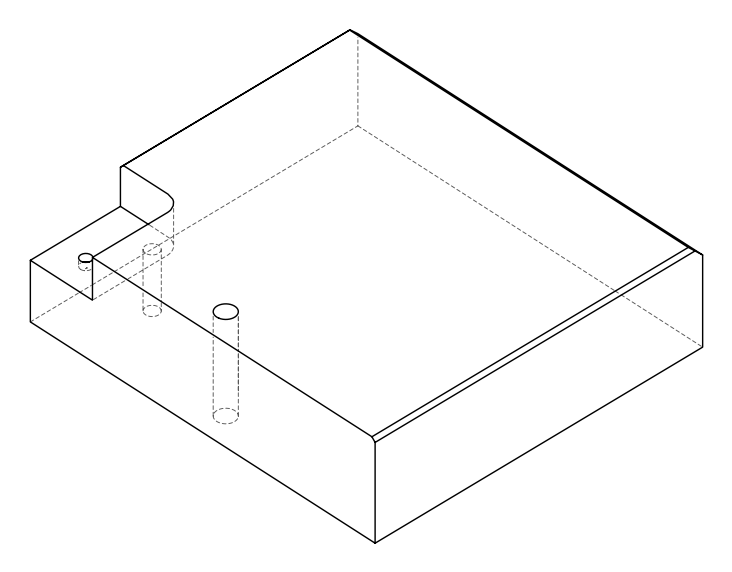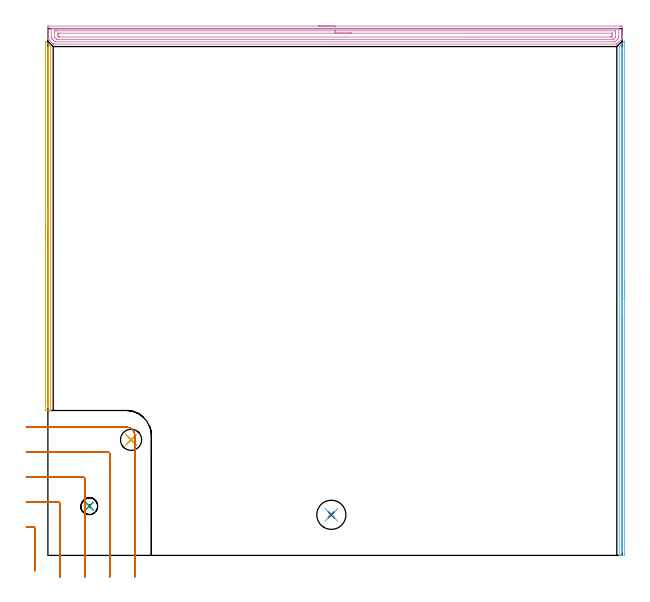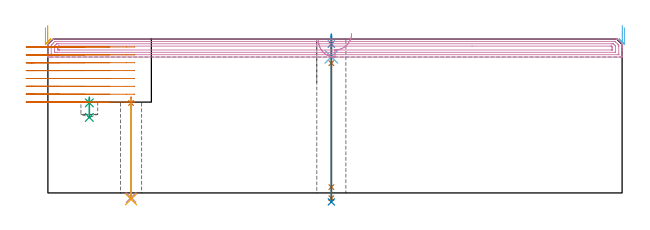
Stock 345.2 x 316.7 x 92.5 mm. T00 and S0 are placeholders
(PLAN: 13 operations, 8 tool changes, 30.1 min)
(1 SPOT_DRILL | STEP1HOLE | NXT0321_9005460120000 | 0.04 min | 4182 mm3)
(2 SPOT_DRILL_1 | STEP1HOLE_1 | NXT0321_9005460120000 | 0.05 min | 183 mm3)
(3 SPOT_DRILL_2 | STEP1POCKET | NXT0321_9005460120000 | 0.04 min | 4169 mm3)
(4 DRILL_THROUGH_HOLE_INTO_CENTER | STEP1HOLE | NXT0301_042 | 0.25 min | 2159 mm3)
(5 DRILL_TO_ENLARGE_THROUGH_HOLE | STEP1HOLE | NXT0301_098 | 0.25 min | 5352 mm3)
(6 DRILL_BLIND_HOLE_INTO_CENTER | STEP1HOLE_1 | NXT0301_042 | 0.05 min | 300 mm3)
(7 GUN_DRILL_THROUGH_HOLE | STEP1HOLE_1 | UGT0307_003 | 0.47 min | 3160 mm3)
(8 SPADE_DRILL_TO_ENLARGE_THROUGH_HOLE | STEP1HOLE_1 | UGT0306_008 | 0.4 min | 18577 mm3)
(9 DRILL_BLIND_HOLE_INTO_CENTER_1 | STEP1POCKET | NXT0301_072 | 0.05 min | 693 mm3)
(10 AREA_MILL | FG_CHAMFER_SURFACE | UGT0205_001 | 11.26 min | 20141 mm3)
(11 AREA_MILL_1 | FG_CHAMFER_SURFACE_1 | UGT0205_001 | 3.67 min | 1139 mm3)
(12 AREA_MILL_2 | FG_CHAMFER_SURFACE_2 | UGT0205_001 | 5.06 min | 1572 mm3)
(13 MILL_CORNER_NOTCH_RECTANGULAR | CORNER_NOTCH_RECTANGULAR | UGT0201_094 | Follow Part, ap 5, ae 75% | 8.51 min | 194478 mm3)
(TOOL NXT0321_9005460120000 | NC Spot Drill, 142deg, 12mm, Carbide, Uncoated | D12 PA142 FL30 Z2)
(TOOL NXT0301_042 | Carbide Drill 7.1mm [860.1-0710-057A1-MM 2214] | D7.1 PA140 FL85 Z2)
(TOOL NXT0301_098 | Carbide Drill 12.7mm [860.1-1270-038A1-MM 2214] | D12.7 PA140 FL60 Z2)
(TOOL UGT0307_003 | Gun Drill 7 mm | D7 PA130 FL24 Z1)
(TOOL UGT0306_008 | Spade Drill 17.5mm | D17.5 PA132 FL10 Z2)
(TOOL NXT0301_072 | Carbide Drill 10.1mm [860.1-1010-051A1-MM 2214] | D10.1 PA140 FL71 Z2)
(TOOL UGT0205_001 | Chamfer Mill 20 x 3 x 45 deg. | D20 FL50 Z2)
(TOOL UGT0201_094 | End mill 20 mm | D20 FL38 Z4)
(OP 1 SPOT_DRILL)
G17 G21 G94 G90
T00 M6
G54
G17 G0 G90 X50. Y69.5 S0 M3
G43 Z102.5 H0
G94 G81 G98 Z54.053 F250. R57.6
G80
M5
M2
(OP 2 SPOT_DRILL_1)
G17 G21 G94 G90
T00 M6
G54
G17 G0 G90 X170.4 Y24.4 S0 M3
G43 Z102.5 H0
G94 G81 G98 Z89.5 F250. R95.5
G80
M5
M2
(OP 3 SPOT_DRILL_2)
G17 G21 G94 G90
T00 M6
G54
G17 G0 G90 X24.9 Y29.6 S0 M3
G43 Z102.5 H0
G94 G81 G98 Z54.165 F250. R57.6
G80
M5
M2
(OP 4 DRILL_THROUGH_HOLE_INTO_CENTER)
G17 G21 G94 G90
T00 M6
G54
G17 G0 G90 X50. Y69.5 S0 M3
G43 Z102.5 H1
G94 G73 G98 Z-2.792 F250. Q6.377 R56.6
G80
M5
M2
(OP 5 DRILL_TO_ENLARGE_THROUGH_HOLE)
G17 G21 G94 G90
T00 M6
G54
G17 G0 G90 X50. Y69.5 S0 M3
G43 Z102.5 H1
G94 G73 G98 Z-3.811 F250. Q11.682 R56.6
G80
M5
M2
(OP 6 DRILL_BLIND_HOLE_INTO_CENTER)
G17 G21 G94 G90
T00 M6
G54
G17 G0 G90 X170.4 Y24.4 S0 M3
G43 Z102.5 H1
G94 G81 G98 Z81.85 F250. R94.5
G80
M5
M2
(OP 7 GUN_DRILL_THROUGH_HOLE)
G17 G21 G94 G90
T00 M6
G54
G17 G0 G90 X170.4 Y24.4 M8
G43 Z102.5 H0
Z92.364
S716 M3
G94 G1 Z77.992 F125. M26
G4 X.084
Z3.5 F250.
G4 X.084
Z-3.132 F125.
G4 X.084
M5
M9
G0 Z92.364
Z102.5
M2
(OP 8 SPADE_DRILL_TO_ENLARGE_THROUGH_HOLE)
G17 G21 G94 G90
T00 M6
G54
G17 G0 G90 X170.4 Y24.4 S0 M3
G43 Z102.5 H0
G94 G73 G98 Z-5.396 F250. Q16.316 R94.5
G80
M5
M2
(OP 9 DRILL_BLIND_HOLE_INTO_CENTER_1)
G17 G21 G94 G90
T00 M6
G54
G17 G0 G90 X24.9 Y29.6 S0 M3
G43 Z102.5 H1
G94 G81 G98 Z45.4 F250. R56.6
G80
M5
M2
(OP 10 AREA_MILL)
G17 G21 G94 G90
T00 M6
G54
G17 G0 G90 X162.6 Y318.2 S1061 M3
G43 Z102.5 H0
Z91.7
G94 G1 X162.638 Z90.828 F250.
X162.752 Z89.964
X162.941 Z89.112
X163.203 Z88.28
X163.537 Z87.474
X163.94 Z86.7
X164.408 Z85.964
X164.94 Z85.272
X165.529 Z84.629
X166.172 Z84.04
X166.864 Z83.508
X167.6 Z83.04
X168.374 Z82.637
X169.18 Z82.303
X170.012 Z82.041
X170.864 Z81.852
X171.728 Z81.738
X172.6 Z81.7
X344.054
X344.581 Y318.198 Z81.702
X345.103 Y318.194 Z81.704
X345.192 Y318.192 Z81.706
X345.2 Y317.676 Z82.221
Y314.13 Z85.765
Y312.698 Z87.198
Y312.357 Z87.539
Y311.673 Z88.226
Y311.266 Z88.633
X345.19 Y310.599 Z89.3
X345.177 Y310.583 Z89.316
X345.028 Y310.428 Z89.471
X342.118 Y307.517 Z92.381
X342.026 Y307.428 Z92.467
X341.995 Y307.404 Z92.489
X341.901 Y307.4 Z92.5
X3.299
X3.205 Y307.405 Z92.49
X3.159 Y307.443 Z92.454
X2.983 Y307.617 Z92.283
X2.928 Y307.672 Z92.228
X0.172 Y310.428 Z89.471
X0.023 Y310.583 Z89.316
X0.01 Y310.598 Z89.301
X0. Y311.266 Z88.633
Y312.698 Z87.198
Y315.631 Z84.266
Y317.404 Z82.493
X0.003 Y317.676 Z82.221
X0.008 Y318.192 Z81.706
X0.097 Y318.194 Z81.704
X0.619 Y318.2 Z81.7
X172.6
Y316.786 Z83.114
X342.794
X343.017 Y316.784 Z83.116
X343.127 Y316.782 Z83.118
X343.178 Y316.779 Z83.121
X343.191 Y316.773 Z83.127
X343.193 Y316.755 Z83.145
X343.197 Y316.646 Z83.254
X343.2 Y316.387 Z83.513
Y311.955 Z87.945
X343.197 Y311.47 Z88.43
X343.194 Y311.074 Z88.826
X342.794 Y310.645 Z89.255
X342.764 Y310.614 Z89.286
X341.429 Y309.279 Z90.621
X341.008 Y308.862 Z91.038
X340.978 Y308.839 Z91.061
X340.944 Y308.821 Z91.079
X340.892 Y308.819 Z91.081
X340.781 Y308.816 Z91.084
X340.559 Y308.815 Z91.085
X340.114 Y308.814 Z91.086
X4.637 Y308.815 Z91.085
X4.415 Y308.816 Z91.084
X4.304 Y308.819 Z91.081
X4.253 Y308.821 Z91.079
X4.192 Y308.868 Z91.032
X3.353 Y309.697 Z90.203
X3.299 Y309.751 Z90.149
X2.467 Y310.583 Z89.317
X2.406 Y310.646 Z89.254
X2.01 Y311.07 Z88.83
X2.005 Y311.47 Z88.43
X2.001 Y311.872 Z88.028
X2. Y316.305 Z83.595
X2.004 Y316.708 Z83.192
X2.008 Y316.761 Z83.139
X2.012 Y316.78 Z83.12
X2.018 Y316.781 Z83.119
X2.072 Y316.784 Z83.116
X2.183 Y316.785 Z83.115
X2.406 Y316.786 Z83.114
X172.6
Y315.372 Z84.528
X341.008 Y315.371 Z84.529
X341.127 Y315.369 Z84.531
X341.169 Y315.367 Z84.533
X341.186 Y315.366 Z84.534
X341.19 Y315.334 Z84.566
X341.195 Y315.207 Z84.693
X341.199 Y315.017 Z84.883
Y311.818 Z88.082
X341.197 Y311.644 Z88.256
X341.194 Y311.557 Z88.343
X341.19 Y311.515 Z88.385
X341.159 Y311.47 Z88.43
X341.087 Y311.391 Z88.509
X341.008 Y311.307 Z88.593
X340.199 Y310.499 Z89.401
X340.114 Y310.415 Z89.485
X339.962 Y310.274 Z89.626
X339.909 Y310.235 Z89.665
X339.846 Y310.234 Z89.666
X339.577 Y310.23 Z89.67
X339.221 Y310.229 Z89.671
X338.685 Y310.228 Z89.672
X6.336 Y310.229 Z89.671
X5.979 Y310.231 Z89.669
X5.437 Y310.235 Z89.665
X5.264 Y310.247 Z89.653
X5.086 Y310.416 Z89.484
X4.917 Y310.583 Z89.317
X4.192 Y311.311 Z88.589
X4.041 Y311.47 Z88.43
X4.01 Y311.52 Z88.38
X4.006 Y311.566 Z88.334
X4.002 Y311.659 Z88.241
X4. Y314.321 Z85.579
X4.004 Y315.017 Z84.883
X4.008 Y315.2 Z84.7
X4.023 Y315.365 Z84.535
X4.192 Y315.367 Z84.533
X4.729 Y315.37 Z84.53
X5.086 Y315.371 Z84.529
X5.622 Y315.372 Z84.528
X172.6
Y313.957 Z85.943
X339.098
X339.165 Y313.956 Z85.944
X339.186 Y313.954 Z85.946
X339.191 Y313.951 Z85.949
X339.194 Y313.943 Z85.957
X339.198 Y313.892 Z86.008
X339.199 Y313.682 Z86.218
X339.2 Y313.264 Z86.636
Y312.378 Z87.522
X339.199 Y312.357 Z87.543
X339.173 Y311.934 Z87.966
X338.967 Y311.721 Z88.179
X338.923 Y311.679 Z88.221
X338.898 Y311.658 Z88.242
X338.865 Y311.65 Z88.25
X338.687 Y311.647 Z88.253
X338.327 Y311.644 Z88.256
X255.017 Y311.643 Z88.257
X6.873
X6.698 Y311.644 Z88.256
X6.401 Y311.648 Z88.252
X6.33 Y311.65 Z88.25
X6.271 Y311.69 Z88.21
X6.194 Y311.765 Z88.135
X6.035 Y311.926 Z87.974
X6.01 Y311.971 Z87.929
X6.006 Y312.022 Z87.878
X6.003 Y312.127 Z87.773
X6. Y312.336 Z87.564
Y313.223 Z86.677
Y313.243 Z86.657
X6.004 Y313.676 Z86.224
X6.008 Y313.893 Z86.007
X6.01 Y313.942 Z85.958
X6.052 Y313.95 Z85.95
X6.158 Y313.953 Z85.947
X6.873 Y313.957 Z85.943
X7.047
X172.6
X173.472 Z85.981
X174.336 Z86.095
X175.188 Z86.283
X176.02 Z86.546
X176.826 Z86.88
X177.6 Z87.282
X178.336 Z87.751
X179.028 Z88.282
X179.671 Z88.872
X180.26 Z89.515
X180.792 Z90.207
X181.26 Z90.943
X181.663 Z91.716
X181.997 Z92.522
X182.259 Z93.354
X182.448 Z94.206
X182.562 Z95.071
X182.6 Z95.943
G0 Z102.5
M5
M2
(OP 11 AREA_MILL_1)
G17 G21 G94 G90
T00 M6
G54
G17 G0 G90 X-1.5 Y188.1 S1061 M3
G43 Z102.5 H0
Z99.3
G94 G1 Y188.138 Z98.428 F250.
Y188.252 Z97.564
Y188.441 Z96.712
Y188.703 Z95.88
Y189.037 Z95.074
Y189.44 Z94.3
Y189.908 Z93.564
Y190.44 Z92.872
Y191.029 Z92.229
Y191.672 Z91.64
Y192.364 Z91.108
Y193.1 Z90.64
Y193.874 Z90.237
Y194.68 Z89.903
Y195.512 Z89.641
Y196.364 Z89.452
Y197.228 Z89.338
Y198.1 Z89.3
X-1.499 Y309.013 Z89.299
X-1.495 Y309.072 Z89.303
X-1.493 Y309.082 Z89.304
X-1.446 Y309.047 Z89.352
X1.497 Y306.104 Z92.296
X1.659 Y305.939 Z92.454
X1.696 Y305.895 Z92.489
X1.7 Y305.795 Z92.5
Y87.277
X1.697 Y87.11 Z92.488
X1.586 Y87.104 Z92.378
X1.467 Y87.1 Z92.267
X1.223 Z92.022
X0.535 Z91.33
X-0.679 Z90.118
X-1.075 Z89.72
X-1.205 Y87.103 Z89.589
X-1.493 Y87.11 Z89.302
X-1.497 Y87.424 Z89.301
X-1.499 Y87.723
X-1.5 Y198.1 Z89.3
X-0.086 Z90.714
X-0.085 Y305.081 Z90.715
X-0.084 Y305.171 Z90.716
X-0.081 Y305.214 Z90.719
X-0.08 Y305.218 Z90.72
X-0.068 Y305.208 Z90.732
X0.243 Y304.902 Z91.043
X0.274 Y304.864 Z91.074
X0.279 Y304.838 Z91.079
X0.282 Y304.776 Z91.082
X0.284 Y304.645 Z91.084
X0.286 Y304.264 Z91.086
Y304.008
X0.285 Y89.767 Z91.085
X0.284 Y89.511 Z91.084
X0.283 Y89.359 Z91.083
X0.279 Y89.125 Z91.079
X0.058 Y89.107 Z90.858
X-0.055 Y89.108 Z90.745
X-0.078 Y89.11 Z90.722
X-0.081 Y89.152 Z90.719
X-0.084 Y89.253 Z90.716
X-0.085 Y89.511 Z90.715
X-0.086 Y89.892 Z90.714
Y198.1
Y198.972 Z90.752
Y199.836 Z90.866
Y200.688 Z91.055
Y201.52 Z91.317
Y202.326 Z91.651
Y203.1 Z92.054
Y203.836 Z92.523
Y204.528 Z93.054
Y205.171 Z93.643
Y205.76 Z94.286
Y206.292 Z94.978
Y206.76 Z95.714
Y207.163 Z96.488
Y207.497 Z97.294
Y207.759 Z98.126
Y207.948 Z98.978
Y208.062 Z99.843
Y208.1 Z100.714
G0 Z102.5
M5
M2
(OP 12 AREA_MILL_2)
G17 G21 G94 G90
T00 M6
G54
G17 G0 G90 X346.7 Y164.55 S1061 M3
G43 Z102.5 H0
Z99.3
G94 G1 Y164.512 Z98.428 F250.
Y164.398 Z97.564
Y164.209 Z96.712
Y163.947 Z95.88
Y163.613 Z95.074
Y163.21 Z94.3
Y162.741 Z93.564
Y162.21 Z92.872
Y161.621 Z92.229
Y160.978 Z91.64
Y160.286 Z91.108
Y159.55 Z90.64
Y158.776 Z90.237
Y157.97 Z89.903
Y157.138 Z89.641
Y156.286 Z89.452
Y155.422 Z89.338
Y154.55 Z89.3
Y0.605
X346.698 Y0.309 Z89.302
X346.693 Y0.012 Z89.305
X346.691 Y0.004 Z89.306
X346.405 Y0. Z89.591
X344.665 Z91.33
X343.71 Z92.289
X343.605 Y0.001 Z92.387
X343.595 Z92.396
X343.503 Y0.01 Z92.488
X343.5 Y0.159 Z92.5
Y305.818
X343.504 Y305.895 Z92.49
X343.531 Y305.929 Z92.465
X343.661 Y306.062 Z92.338
X346.405 Y308.807 Z89.591
X346.54 Y308.941 Z89.458
X346.674 Y309.079 Z89.316
X346.692 Y309.089 Z89.297
X346.695 Y309.082 Z89.295
X346.7 Y308.967 Z89.3
Y154.55
X345.286 Z90.714
X345.285 Y2.646 Z90.715
X345.284 Y2.39 Z90.716
X345.281 Y2.245 Z90.719
X345.275 Y2.01 Z90.725
X345.042 Y2.003 Z90.958
X344.943 Y2.007 Z91.057
X344.925 Y2.009 Z91.075
X344.921 Y2.043 Z91.079
X344.917 Y2.131 Z91.083
X344.915 Y2.39 Z91.085
Y304.414
X344.916 Y304.668 Z91.084
X344.919 Y304.801 Z91.081
X344.921 Y304.859 Z91.079
X344.979 Y304.925 Z91.021
X345.079 Y305.024 Z90.921
X345.264 Y305.203 Z90.736
X345.28 Y305.212 Z90.72
X345.281 Y305.185 Z90.719
X345.284 Y304.925 Z90.716
X345.285 Y304.669 Z90.715
X345.286 Y304.288 Z90.714
Y154.55
Y153.678 Z90.752
Y152.813 Z90.866
Y151.962 Z91.055
Y151.13 Z91.317
Y150.324 Z91.651
Y149.55 Z92.054
Y148.814 Z92.523
Y148.122 Z93.054
Y147.479 Z93.643
Y146.89 Z94.286
Y146.358 Z94.979
Y145.89 Z95.714
Y145.487 Z96.488
Y145.153 Z97.294
Y144.891 Z98.126
Y144.702 Z98.978
Y144.588 Z99.843
Y144.55 Z100.714
G0 Z102.5
M5
M2
(OP 13 MILL_CORNER_NOTCH_RECTANGULAR)
G17 G21 G94 G90
T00 M6
G54
G17 G0 G90 X-7.8 Y-9.258 S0 M3
G43 Z102.5 H0
Z87.762
G94 G1 Y-6.258 F250.
Y16.105 F500.
G3 X-8.795 Y17.1 R1.
G1 X-10.
X-13. F250.
G0 Z102.5
X7.2 Y-13.
Z87.762
G1 Y-10.
Y31.105 F500.
G3 X6.205 Y32.1 R1.
G1 X-10.
X-13. F250.
G0 Z102.5
X22.2 Y-13.
Z87.762
G1 Y-10.
Y46.105 F500.
G3 X21.205 Y47.1 R1.
G1 X-10.
X-13. F250.
G0 Z102.5
X37.2 Y-13.
Z87.762
G1 Y-10.
Y61.104 F500.
G3 X36.204 Y62.1 R1.
G1 X-10.
X-13. F250.
G0 Z102.5
X52.2 Y-13.
Z87.762
G1 Y-10.
Y72.1 F500.
G3 X47.2 Y77.1 R5.
G1 X-10.
X-13. F250.
G0 Z102.5
X-7.8 Y-9.258
Z83.025
G1 Y-6.258
Y16.106 F500.
G3 X-8.794 Y17.1 R1.
G1 X-10.
X-13. F250.
G0 Z102.5
X7.2 Y-13.
Z83.025
G1 Y-10.
Y31.105 F500.
G3 X6.205 Y32.1 R1.
G1 X-10.
X-13. F250.
G0 Z102.5
X22.2 Y-13.
Z83.025
G1 Y-10.
Y46.105 F500.
G3 X21.205 Y47.1 R1.
G1 X-10.
X-13. F250.
G0 Z102.5
X37.2 Y-13.
Z83.025
G1 Y-10.
Y61.105 F500.
G3 X36.205 Y62.1 R1.
G1 X-10.
X-13. F250.
G0 Z102.5
X52.2 Y-13.
Z83.025
G1 Y-10.
Y72.1 F500.
G3 X47.2 Y77.1 R5.
G1 X-10.
X-13. F250.
G0 Z102.5
X-7.8 Y-9.258
Z78.287
G1 Y-6.258
Y16.106 F500.
G3 X-8.794 Y17.1 R1.
G1 X-10.
X-13. F250.
G0 Z102.5
X7.2 Y-13.
Z78.287
G1 Y-10.
Y31.105 F500.
G3 X6.205 Y32.1 R1.
G1 X-10.
X-13. F250.
G0 Z102.5
X22.2 Y-13.
Z78.287
G1 Y-10.
Y46.105 F500.
G3 X21.205 Y47.1 R1.
G1 X-10.
X-13. F250.
G0 Z102.5
X37.2 Y-13.
Z78.287
G1 Y-10.
Y61.105 F500.
G3 X36.205 Y62.1 R1.
G1 X-10.
X-13. F250.
G0 Z102.5
X52.2 Y-13.
Z78.287
G1 Y-10.
Y72.1 F500.
G3 X47.2 Y77.1 R5.
G1 X-10.
X-13. F250.
G0 Z102.5
X-7.8 Y-9.258
Z73.55
G1 Y-6.258
Y16.106 F500.
G3 X-8.794 Y17.1 R1.
G1 X-10.
X-13. F250.
G0 Z102.5
X7.2 Y-13.
Z73.55
G1 Y-10.
Y31.105 F500.
G3 X6.205 Y32.1 R1.
G1 X-10.
X-13. F250.
G0 Z102.5
X22.2 Y-13.
Z73.55
G1 Y-10.
Y46.105 F500.
G3 X21.205 Y47.1 R1.
G1 X-10.
X-13. F250.
G0 Z102.5
X37.2 Y-13.
Z73.55
G1 Y-10.
Y61.105 F500.
G3 X36.205 Y62.1 R1.
G1 X-10.
X-13. F250.
G0 Z102.5
X52.2 Y-13.
Z73.55
G1 Y-10.
Y72.1 F500.
G3 X47.2 Y77.1 R5.
G1 X-10.
X-13. F250.
G0 Z102.5
X-7.8 Y-9.258
Z68.812
G1 Y-6.258
Y16.106 F500.
G3 X-8.794 Y17.1 R1.
G1 X-10.
X-13. F250.
G0 Z102.5
X7.2 Y-13.
Z68.812
G1 Y-10.
Y31.105 F500.
G3 X6.205 Y32.1 R1.
G1 X-10.
X-13. F250.
G0 Z102.5
X22.2 Y-13.
Z68.812
G1 Y-10.
Y46.105 F500.
G3 X21.205 Y47.1 R1.
G1 X-10.
X-13. F250.
G0 Z102.5
X37.2 Y-13.
Z68.812
G1 Y-10.
Y61.105 F500.
G3 X36.205 Y62.1 R1.
G1 X-10.
X-13. F250.
G0 Z102.5
X52.2 Y-13.
Z68.812
G1 Y-10.
Y72.1 F500.
G3 X47.2 Y77.1 R5.
G1 X-10.
X-13. F250.
G0 Z102.5
X-7.8 Y-9.258
Z64.075
G1 Y-6.258
Y16.106 F500.
G3 X-8.794 Y17.1 R1.
G1 X-10.
X-13. F250.
G0 Z102.5
X7.2 Y-13.
Z64.075
G1 Y-10.
Y31.105 F500.
G3 X6.205 Y32.1 R1.
G1 X-10.
X-13. F250.
G0 Z102.5
X22.2 Y-13.
Z64.075
G1 Y-10.
Y46.105 F500.
G3 X21.205 Y47.1 R1.
G1 X-10.
X-13. F250.
G0 Z102.5
X37.2 Y-13.
Z64.075
G1 Y-10.
Y61.105 F500.
G3 X36.205 Y62.1 R1.
G1 X-10.
X-13. F250.
G0 Z102.5
X52.2 Y-13.
Z64.075
G1 Y-10.
Y72.1 F500.
G3 X47.2 Y77.1 R5.
G1 X-10.
X-13. F250.
G0 Z102.5
X-7.8 Y-9.258
Z59.337
G1 Y-6.258
Y16.106 F500.
G3 X-8.794 Y17.1 R1.
G1 X-10.
X-13. F250.
G0 Z102.5
X7.2 Y-13.
Z59.337
G1 Y-10.
Y31.105 F500.
G3 X6.205 Y32.1 R1.
G1 X-10.
X-13. F250.
G0 Z102.5
X22.2 Y-13.
Z59.337
G1 Y-10.
Y46.105 F500.
G3 X21.205 Y47.1 R1.
G1 X-10.
X-13. F250.
G0 Z102.5
X37.2 Y-13.
Z59.337
G1 Y-10.
Y61.105 F500.
G3 X36.205 Y62.1 R1.
G1 X-10.
X-13. F250.
G0 Z102.5
X52.2 Y-13.
Z59.337
G1 Y-10.
Y72.1 F500.
G3 X47.2 Y77.1 R5.
G1 X-10.
X-13. F250.
G0 Z102.5
X-7.8 Y-9.258
Z54.6
G1 Y-6.258
Y16.106 F500.
G3 X-8.794 Y17.1 R1.
G1 X-10.
X-13. F250.
G0 Z102.5
X7.2 Y-13.
Z54.6
G1 Y-10.
Y31.105 F500.
G3 X6.205 Y32.1 R1.
G1 X-10.
X-13. F250.
G0 Z102.5
X22.2 Y-13.
Z54.6
G1 Y-10.
Y46.105 F500.
G3 X21.205 Y47.1 R1.
G1 X-10.
X-13. F250.
G0 Z102.5
X37.2 Y-13.
Z54.6
G1 Y-10.
Y61.105 F500.
G3 X36.205 Y62.1 R1.
G1 X-10.
X-13. F250.
G0 Z102.5
X52.2 Y-13.
Z54.6
G1 Y-10.
Y72.1 F500.
G3 X47.2 Y77.1 R5.
G1 X-10.
X-13. F250.
G0 Z102.5
M5
M2
